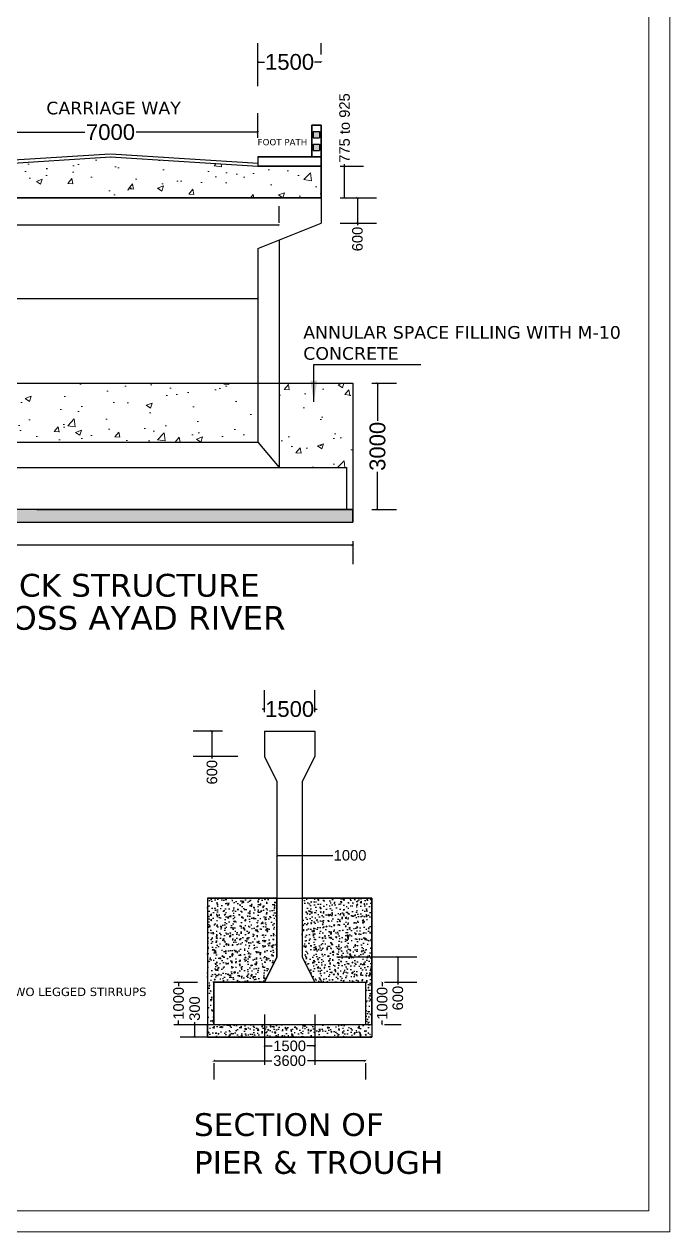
# Model space of a CAD drawing. Header units: metres. Extents: x 3053 to 161721, y 1019 to 100132.
# Drawn here: x 131068 to 161721, y 10368 to 67731 of the extents above; entities that cross this region are included whole.
import ezdxf

# ---------------------------------------------------------------- set-up
doc = ezdxf.new("R2010")
doc.units = ezdxf.units.M
doc.header["$MEASUREMENT"] = 0
doc.header["$PDMODE"] = 34
doc.layers.add('EXISTING B WALL', color=5, linetype='Continuous', lineweight=30)
doc.layers.add('S TEXT', color=7, linetype='Continuous', lineweight=20)
doc.layers.add('PILLER', color=10, linetype='Continuous')
doc.styles.add('arial', font='ARIAL.TTF')
doc.styles.get("Standard").update_dxf_attribs({"font": 'verdana.TTF'})
doc.dimstyles.new('ISO-25', dxfattribs={"dimtxt": 1000, "dimasz": 1000, "dimexe": 1.25, "dimexo": 0.625, "dimtad": 0, "dimtxsty": 'Standard', "dimcen": 75, "dimadec": 0, "dimazin": 0, "dimtfac": 1, "dimtmove": 0, "dimatfit": 2, "dimfxl": 0, "dimarcsym": 0})
doc.dimstyles.get("Standard").update_dxf_attribs({"dimtxt": 0.2, "dimasz": 0.2, "dimexe": 0.4, "dimexo": 0.4, "dimgap": 0.1, "dimtad": 0, "dimdec": 0, "dimzin": 0, "dimdsep": 46, "dimtxsty": 'arial', "dimblk": 'ARCHTICK', "dimcen": 0.05, "dimclrd": 6, "dimclre": 3, "dimaunit": 1, "dimadec": 1, "dimazin": 0, "dimtfac": 1, "dimtdec": 0, "dimtofl": 0, "dimtmove": 0, "dimatfit": 3, "dimfxl": 0, "dimtolj": 1, "dimtzin": 0, "dimarcsym": 0})
pattern_1 = [(50, (8749.5, 0), (2869.04, -251.01), [300, -3300]), (355, (8749.5, 0), (-555.005, 3008.77), [240, -2640]), (100.4514, (8988.6, -21), (2314.04, 2757.76), [254.96, -2804.57]), (46.1842, (8749.5, 800), (4268.964, -662.08), [450, -4950]), (96.6356, (9105.3, 745), (3738.65, 3896.47), [382.44, -4206.85]), (351.1842, (8749.5, 800), (3738.65, 3896.47), [360, -3960]), (21, (9149.5, 600), (2387.63, -1610.476), [300, -3300]), (326, (9149.5, 600), (973.26, 2900.6), [240, -2640]), (71.4514, (9348.5, 465.8), (3360.89, 1290.12), [254.96, -2804.57]), (37.5, (8749.5, 0), (48.6394, 1331.5754), [0, -2608, 0, -2680, 0, -2650]), (7.5, (8749.5, 0), (1052.278, 1577.647), [0, -1528, 0, -2548, 0, -1010]), (327.5, (7857.5, 0), (2135.29, -90.2195), [0, -1000, 0, -3120, 0, -4140]), (317.5, (7457.5, 0), (2332.745, 400.42), [0, -1300, 0, -2072, 0, -2940])]

# ---------------------------------------------------------------- blocks, each defined once
blk = doc.blocks.new('_ArchTick')
at = {"color": 0, "linetype": 'ByBlock', "const_width": 0.15}
blk.add_lwpolyline([(-0.5, -0.5), (0.5, 0.5)], dxfattribs=at)
blk = doc.blocks.new('*D15')
at = {"layer": 'Defpoints', "color": 0}
for p in [(107667, 44078), (146667, 44078), (146667, 42988)]:
    blk.add_point(p, dxfattribs=at)
at = {"layer": 'EXISTING B WALL', "color": 3, "lineweight": -2}
for p, q in [((107667, 43178), (107667, 42088)), ((146667, 43178), (146667, 42088))]:
    blk.add_line(p, q, dxfattribs=at)
at = {"layer": 'EXISTING B WALL', "color": 6, "lineweight": -2}
for p, q in [((107667, 42988), (125693, 42988)), ((146667, 42988), (128642, 42988))]:
    blk.add_line(p, q, dxfattribs=at)
at = {"layer": 'EXISTING B WALL', "color": 6, "lineweight": -2, "xscale": 100, "yscale": 100, "zscale": 100, "rotation": 180}
blk.add_blockref('_ArchTick', (107667, 42988), dxfattribs=at)
at = {"layer": 'EXISTING B WALL', "color": 6, "lineweight": -2, "xscale": 100, "yscale": 100, "zscale": 100}
blk.add_blockref('_ArchTick', (146667, 42988), dxfattribs=at)
at = {"layer": 'EXISTING B WALL', "color": 0, "insert": (127167, 42988), "char_height": 750, "attachment_point": 5, "style": 'arial'}
blk.add_mtext('\\A1;18300', dxfattribs=at)
blk = doc.blocks.new('*D16')
at = {"layer": 'Defpoints', "color": 0}
for p in [(145169, 59478), (145167, 58278), (146891, 58278)]:
    blk.add_point(p, dxfattribs=at)
at = {"layer": 'EXISTING B WALL', "color": 3, "lineweight": -2}
for p, q in [((146069, 59478), (147791, 59478)), ((146067, 58278), (147791, 58278))]:
    blk.add_line(p, q, dxfattribs=at)
at = {"layer": 'EXISTING B WALL', "color": 6, "lineweight": -2}
for p, q in [((146891, 59478), (146891, 58278)), ((146891, 58278), (146891, 58178))]:
    blk.add_line(p, q, dxfattribs=at)
at = {"layer": 'EXISTING B WALL', "color": 6, "lineweight": -2, "xscale": 100, "yscale": 100, "zscale": 100}
for p, rotation in [((146891, 59478), 90), ((146891, 58278), 270)]:
    blk.add_blockref('_ArchTick', p, dxfattribs=dict(at, rotation=rotation))
at = {"layer": 'EXISTING B WALL', "color": 0, "insert": (146891, 57525), "char_height": 500, "attachment_point": 5, "rotation": 90, "style": 'arial'}
blk.add_mtext('\\A1;600', dxfattribs=at)
blk = doc.blocks.new('*D17')
at = {"layer": 'Defpoints', "color": 0}
for p in [(145167, 60978), (146281, 60978), (145167, 59478)]:
    blk.add_point(p, dxfattribs=at)
at = {"layer": 'EXISTING B WALL', "color": 3, "lineweight": -2}
for p, q in [((146067, 60978), (147181, 60978)), ((146067, 59478), (147181, 59478))]:
    blk.add_line(p, q, dxfattribs=at)
at = {"layer": 'EXISTING B WALL', "color": 6, "lineweight": -2}
for p, q in [((146281, 60978), (146281, 61078)), ((146281, 59478), (146281, 60978))]:
    blk.add_line(p, q, dxfattribs=at)
at = {"layer": 'EXISTING B WALL', "color": 6, "lineweight": -2, "xscale": 100, "yscale": 100, "zscale": 100}
for p, rotation in [((146281, 60978), 90), ((146281, 59478), 270)]:
    blk.add_blockref('_ArchTick', p, dxfattribs=dict(at, rotation=rotation))
at = {"layer": 'EXISTING B WALL', "color": 0, "insert": (146281, 62798), "char_height": 500, "attachment_point": 5, "rotation": 90, "style": 'arial'}
blk.add_mtext('\\A1;775 to 925', dxfattribs=at)
blk = doc.blocks.new('*D18')
at = {"layer": 'Defpoints', "color": 0}
for p in [(145167, 65933), (145167, 65382), (142167, 63883)]:
    blk.add_point(p, dxfattribs=at)
at = {"layer": 'EXISTING B WALL', "color": 3, "lineweight": -2}
for p, q in [((142167, 64783), (142167, 66833)), ((145167, 66282), (145167, 66833))]:
    blk.add_line(p, q, dxfattribs=at)
at = {"layer": 'EXISTING B WALL', "color": 6, "lineweight": -2}
for p, q in [((142167, 65933), (142484, 65933)), ((145167, 65933), (144851, 65933))]:
    blk.add_line(p, q, dxfattribs=at)
at = {"layer": 'EXISTING B WALL', "color": 6, "lineweight": -2, "xscale": 100, "yscale": 100, "zscale": 100, "rotation": 180}
blk.add_blockref('_ArchTick', (142167, 65933), dxfattribs=at)
at = {"layer": 'EXISTING B WALL', "color": 6, "lineweight": -2, "xscale": 100, "yscale": 100, "zscale": 100}
blk.add_blockref('_ArchTick', (145167, 65933), dxfattribs=at)
at = {"layer": 'EXISTING B WALL', "color": 0, "insert": (143667, 65933), "char_height": 750, "attachment_point": 5, "style": 'arial'}
blk.add_mtext('\\A1;1500', dxfattribs=at)
blk = doc.blocks.new('*D19')
at = {"layer": 'Defpoints', "color": 0}
for p in [(142167, 62600), (128167, 62129), (142167, 61428)]:
    blk.add_point(p, dxfattribs=at)
at = {"layer": 'EXISTING B WALL', "color": 3, "lineweight": -2}
for p, q in [((128167, 63029), (128167, 63500)), ((142167, 62328), (142167, 63500))]:
    blk.add_line(p, q, dxfattribs=at)
at = {"layer": 'EXISTING B WALL', "color": 6, "lineweight": -2}
for p, q in [((128167, 62600), (133952, 62600)), ((142167, 62600), (136383, 62600))]:
    blk.add_line(p, q, dxfattribs=at)
at = {"layer": 'EXISTING B WALL', "color": 6, "lineweight": -2, "xscale": 100, "yscale": 100, "zscale": 100, "rotation": 180}
blk.add_blockref('_ArchTick', (128167, 62600), dxfattribs=at)
at = {"layer": 'EXISTING B WALL', "color": 6, "lineweight": -2, "xscale": 100, "yscale": 100, "zscale": 100}
blk.add_blockref('_ArchTick', (142167, 62600), dxfattribs=at)
at = {"layer": 'EXISTING B WALL', "color": 0, "insert": (135167, 62600), "char_height": 750, "attachment_point": 5, "style": 'arial'}
blk.add_mtext('\\A1;7000', dxfattribs=at)
blk = doc.blocks.new('*D22')
at = {"layer": 'Defpoints', "color": 0}
for p in [(143071, 28715), (144271, 28715), (144271, 28250)]:
    blk.add_point(p, dxfattribs=at)
at = {"layer": 'EXISTING B WALL', "color": 6, "lineweight": -2}
for p, q in [((143071, 28250), (144271, 28250)), ((144271, 28250), (145718, 28250))]:
    blk.add_line(p, q, dxfattribs=at)
at = {"layer": 'EXISTING B WALL', "color": 3, "lineweight": -2}
for p, q in [((143071, 27815), (143071, 27350)), ((144271, 27815), (144271, 27350))]:
    blk.add_line(p, q, dxfattribs=at)
at = {"layer": 'EXISTING B WALL', "color": 6, "lineweight": -2, "xscale": 100, "yscale": 100, "zscale": 100, "rotation": 180}
blk.add_blockref('_ArchTick', (143071, 28250), dxfattribs=at)
at = {"layer": 'EXISTING B WALL', "color": 6, "lineweight": -2, "xscale": 100, "yscale": 100, "zscale": 100}
blk.add_blockref('_ArchTick', (144271, 28250), dxfattribs=at)
at = {"layer": 'EXISTING B WALL', "color": 0, "insert": (146540, 28250), "char_height": 500, "attachment_point": 5, "style": 'arial'}
blk.add_mtext('\\A1;1000', dxfattribs=at)
blk = doc.blocks.new('*D23')
at = {"layer": 'Defpoints', "color": 0}
for p in [(137571, 20223), (139163, 20223), (137571, 19623)]:
    blk.add_point(p, dxfattribs=at)
at = {"layer": 'EXISTING B WALL', "color": 3, "lineweight": -2}
for p, q in [((138471, 20223), (140063, 20223)), ((138471, 19623), (140063, 19623))]:
    blk.add_line(p, q, dxfattribs=at)
at = {"layer": 'EXISTING B WALL', "color": 6, "lineweight": -2}
for p, q in [((139163, 20223), (139163, 20323)), ((139163, 19623), (139163, 20223))]:
    blk.add_line(p, q, dxfattribs=at)
at = {"layer": 'EXISTING B WALL', "color": 6, "lineweight": -2, "xscale": 100, "yscale": 100, "zscale": 100}
for p, rotation in [((139163, 20223), 90), ((139163, 19623), 270)]:
    blk.add_blockref('_ArchTick', p, dxfattribs=dict(at, rotation=rotation))
at = {"layer": 'EXISTING B WALL', "color": 0, "insert": (139163, 20974), "char_height": 500, "attachment_point": 5, "rotation": 90, "style": 'arial'}
blk.add_mtext('\\A1;300', dxfattribs=at)
blk = doc.blocks.new('*D24')
at = {"layer": 'Defpoints', "color": 0}
for p in [(144871, 35196), (142471, 34153), (144871, 34153)]:
    blk.add_point(p, dxfattribs=at)
at = {"layer": 'EXISTING B WALL', "color": 3, "lineweight": -2}
for p, q in [((142471, 35053), (142471, 36096)), ((144871, 35053), (144871, 36096))]:
    blk.add_line(p, q, dxfattribs=at)
at = {"layer": 'EXISTING B WALL', "color": 6, "lineweight": -2}
for p, q in [((142471, 35196), (142371, 35196)), ((144871, 35196), (144971, 35196))]:
    blk.add_line(p, q, dxfattribs=at)
at = {"layer": 'EXISTING B WALL', "color": 6, "lineweight": -2, "xscale": 100, "yscale": 100, "zscale": 100}
blk.add_blockref('_ArchTick', (142471, 35196), dxfattribs=at)
at = {"layer": 'EXISTING B WALL', "color": 6, "lineweight": -2, "xscale": 100, "yscale": 100, "zscale": 100, "rotation": 180}
blk.add_blockref('_ArchTick', (144871, 35196), dxfattribs=at)
at = {"layer": 'EXISTING B WALL', "color": 0, "insert": (143671, 35196), "char_height": 750, "attachment_point": 5, "style": 'arial'}
blk.add_mtext('\\A1;1500', dxfattribs=at)
blk = doc.blocks.new('*D25')
at = {"layer": 'Defpoints', "color": 0}
for p in [(141387, 34153), (139984, 32953), (142114, 32953)]:
    blk.add_point(p, dxfattribs=at)
at = {"layer": 'EXISTING B WALL', "color": 3, "lineweight": -2}
for p, q in [((140487, 34153), (139084, 34153)), ((141214, 32953), (139084, 32953))]:
    blk.add_line(p, q, dxfattribs=at)
at = {"layer": 'EXISTING B WALL', "color": 6, "lineweight": -2}
for p, q in [((139984, 34153), (139984, 32953)), ((139984, 32953), (139984, 32853))]:
    blk.add_line(p, q, dxfattribs=at)
at = {"layer": 'EXISTING B WALL', "color": 6, "lineweight": -2, "xscale": 100, "yscale": 100, "zscale": 100}
for p, rotation in [((139984, 34153), 90), ((139984, 32953), 270)]:
    blk.add_blockref('_ArchTick', p, dxfattribs=dict(at, rotation=rotation))
at = {"layer": 'EXISTING B WALL', "color": 0, "insert": (139984, 32200), "char_height": 500, "attachment_point": 5, "rotation": 90, "style": 'arial'}
blk.add_mtext('\\A1;600', dxfattribs=at)
blk = doc.blocks.new('*D26')
at = {"layer": 'Defpoints', "color": 0}
for p in [(137271, 22223), (138399, 22223), (137271, 20223)]:
    blk.add_point(p, dxfattribs=at)
at = {"layer": 'EXISTING B WALL', "color": 3, "lineweight": -2}
for p, q in [((138171, 22223), (139299, 22223)), ((138171, 20223), (139299, 20223))]:
    blk.add_line(p, q, dxfattribs=at)
at = {"layer": 'EXISTING B WALL', "color": 6, "lineweight": -2}
for p, q in [((138399, 22223), (138399, 22045)), ((138399, 20223), (138399, 20400))]:
    blk.add_line(p, q, dxfattribs=at)
at = {"layer": 'EXISTING B WALL', "color": 6, "lineweight": -2, "xscale": 100, "yscale": 100, "zscale": 100}
for p, rotation in [((138399, 22223), 90), ((138399, 20223), 270)]:
    blk.add_blockref('_ArchTick', p, dxfattribs=dict(at, rotation=rotation))
at = {"layer": 'EXISTING B WALL', "color": 0, "insert": (138399, 21223), "char_height": 500, "attachment_point": 5, "rotation": 90, "style": 'arial'}
blk.add_mtext('\\A1;1000', dxfattribs=at)
blk = doc.blocks.new('*D27')
at = {"layer": 'Defpoints', "color": 0}
for p in [(147271, 22223), (148065, 22223), (147271, 20223)]:
    blk.add_point(p, dxfattribs=at)
at = {"layer": 'EXISTING B WALL', "color": 6, "lineweight": -2}
for p, q in [((148065, 22223), (148065, 22045)), ((148065, 20223), (148065, 20400))]:
    blk.add_line(p, q, dxfattribs=at)
at = {"layer": 'EXISTING B WALL', "color": 3, "lineweight": -2}
for p, q in [((148171, 22223), (148965, 22223)), ((148171, 20223), (148965, 20223))]:
    blk.add_line(p, q, dxfattribs=at)
at = {"layer": 'EXISTING B WALL', "color": 6, "lineweight": -2, "xscale": 100, "yscale": 100, "zscale": 100}
for p, rotation in [((148065, 22223), 90), ((148065, 20223), 270)]:
    blk.add_blockref('_ArchTick', p, dxfattribs=dict(at, rotation=rotation))
at = {"layer": 'EXISTING B WALL', "color": 0, "insert": (148065, 21223), "char_height": 500, "attachment_point": 5, "rotation": 90, "style": 'arial'}
blk.add_mtext('\\A1;1000', dxfattribs=at)
blk = doc.blocks.new('*D28')
at = {"layer": 'Defpoints', "color": 0}
for p in [(142471, 21592), (144871, 21592), (144871, 19199)]:
    blk.add_point(p, dxfattribs=at)
at = {"layer": 'EXISTING B WALL', "color": 3, "lineweight": -2}
for p, q in [((142471, 20692), (142471, 18299)), ((144871, 20692), (144871, 18299))]:
    blk.add_line(p, q, dxfattribs=at)
at = {"layer": 'EXISTING B WALL', "color": 6, "lineweight": -2}
for p, q in [((142471, 19199), (142848, 19199)), ((144871, 19199), (144493, 19199))]:
    blk.add_line(p, q, dxfattribs=at)
at = {"layer": 'EXISTING B WALL', "color": 6, "lineweight": -2, "xscale": 100, "yscale": 100, "zscale": 100, "rotation": 180}
blk.add_blockref('_ArchTick', (142471, 19199), dxfattribs=at)
at = {"layer": 'EXISTING B WALL', "color": 6, "lineweight": -2, "xscale": 100, "yscale": 100, "zscale": 100}
blk.add_blockref('_ArchTick', (144871, 19199), dxfattribs=at)
at = {"layer": 'EXISTING B WALL', "color": 0, "insert": (143671, 19199), "char_height": 500, "attachment_point": 5, "style": 'arial'}
blk.add_mtext('\\A1;1500', dxfattribs=at)
blk = doc.blocks.new('*D29')
at = {"layer": 'Defpoints', "color": 0}
for p in [(145017, 23423), (148019, 22223), (148809, 22223)]:
    blk.add_point(p, dxfattribs=at)
at = {"layer": 'EXISTING B WALL', "color": 3, "lineweight": -2}
for p, q in [((145917, 23423), (149709, 23423)), ((148919, 22223), (149709, 22223))]:
    blk.add_line(p, q, dxfattribs=at)
at = {"layer": 'EXISTING B WALL', "color": 6, "lineweight": -2}
for p, q in [((148809, 23423), (148809, 22223)), ((148809, 22223), (148809, 22123))]:
    blk.add_line(p, q, dxfattribs=at)
at = {"layer": 'EXISTING B WALL', "color": 6, "lineweight": -2, "xscale": 100, "yscale": 100, "zscale": 100}
for p, rotation in [((148809, 23423), 90), ((148809, 22223), 270)]:
    blk.add_blockref('_ArchTick', p, dxfattribs=dict(at, rotation=rotation))
at = {"layer": 'EXISTING B WALL', "color": 0, "insert": (148809, 21470), "char_height": 500, "attachment_point": 5, "rotation": 90, "style": 'arial'}
blk.add_mtext('\\A1;600', dxfattribs=at)
blk = doc.blocks.new('*D30')
at = {"layer": 'Defpoints', "color": 0}
for p in [(140071, 19285), (147271, 19285), (147271, 18497)]:
    blk.add_point(p, dxfattribs=at)
at = {"layer": 'EXISTING B WALL', "color": 6, "lineweight": -2}
for p, q in [((140071, 18497), (142825, 18497)), ((147271, 18497), (144516, 18497))]:
    blk.add_line(p, q, dxfattribs=at)
at = {"layer": 'EXISTING B WALL', "color": 3, "lineweight": -2}
for p, q in [((140071, 18385), (140071, 17597)), ((147271, 18385), (147271, 17597))]:
    blk.add_line(p, q, dxfattribs=at)
at = {"layer": 'EXISTING B WALL', "color": 6, "lineweight": -2, "xscale": 100, "yscale": 100, "zscale": 100, "rotation": 180}
blk.add_blockref('_ArchTick', (140071, 18497), dxfattribs=at)
at = {"layer": 'EXISTING B WALL', "color": 6, "lineweight": -2, "xscale": 100, "yscale": 100, "zscale": 100}
blk.add_blockref('_ArchTick', (147271, 18497), dxfattribs=at)
at = {"layer": 'EXISTING B WALL', "color": 0, "insert": (143671, 18497), "char_height": 500, "attachment_point": 5, "style": 'arial'}
blk.add_mtext('\\A1;3600', dxfattribs=at)
blk = doc.blocks.new('*D40')
at = {"layer": 'Defpoints', "color": 0}
for p in [(111167, 58179), (111167, 57391), (143167, 57391)]:
    blk.add_point(p, dxfattribs=at)
at = {"layer": 'EXISTING B WALL', "color": 3, "lineweight": -2}
for p, q in [((111167, 58291), (111167, 59079)), ((143167, 58291), (143167, 59079))]:
    blk.add_line(p, q, dxfattribs=at)
at = {"layer": 'EXISTING B WALL', "color": 6, "lineweight": -2}
for p, q in [((111167, 58179), (125693, 58179)), ((143167, 58179), (128642, 58179))]:
    blk.add_line(p, q, dxfattribs=at)
at = {"layer": 'EXISTING B WALL', "color": 6, "lineweight": -2, "xscale": 100, "yscale": 100, "zscale": 100, "rotation": 180}
blk.add_blockref('_ArchTick', (111167, 58179), dxfattribs=at)
at = {"layer": 'EXISTING B WALL', "color": 6, "lineweight": -2, "xscale": 100, "yscale": 100, "zscale": 100}
blk.add_blockref('_ArchTick', (143167, 58179), dxfattribs=at)
at = {"layer": 'EXISTING B WALL', "color": 0, "insert": (127167, 58179), "char_height": 750, "attachment_point": 5, "style": 'arial'}
blk.add_mtext('\\A1;16000', dxfattribs=at)
blk = doc.blocks.new('*D43')
at = {"layer": 'Defpoints', "color": 0}
for p in [(112167, 54858), (112167, 54690), (142167, 54858)]:
    blk.add_point(p, dxfattribs=at)
at = {"layer": 'EXISTING B WALL', "color": 6, "lineweight": -2}
for p, q in [((112167, 54690), (125693, 54690)), ((142167, 54690), (128642, 54690))]:
    blk.add_line(p, q, dxfattribs=at)
at = {"layer": 'EXISTING B WALL', "color": 3, "lineweight": -2}
for p, q in [((112167, 53958), (112167, 53790)), ((142167, 53958), (142167, 53790))]:
    blk.add_line(p, q, dxfattribs=at)
at = {"layer": 'EXISTING B WALL', "color": 6, "lineweight": -2, "xscale": 100, "yscale": 100, "zscale": 100, "rotation": 180}
blk.add_blockref('_ArchTick', (112167, 54690), dxfattribs=at)
at = {"layer": 'EXISTING B WALL', "color": 6, "lineweight": -2, "xscale": 100, "yscale": 100, "zscale": 100}
blk.add_blockref('_ArchTick', (142167, 54690), dxfattribs=at)
at = {"layer": 'EXISTING B WALL', "color": 0, "insert": (127167, 54690), "char_height": 750, "attachment_point": 5, "style": 'arial'}
blk.add_mtext('\\A1;15000', dxfattribs=at)
blk = doc.blocks.new('*D49')
at = {"layer": 'Defpoints', "color": 0}
for p in [(146667, 50678), (146667, 44678), (147845, 44678)]:
    blk.add_point(p, dxfattribs=at)
at = {"layer": 'EXISTING B WALL', "color": 3, "lineweight": -2}
for p, q in [((147567, 50678), (148745, 50678)), ((147567, 44678), (148745, 44678))]:
    blk.add_line(p, q, dxfattribs=at)
at = {"layer": 'EXISTING B WALL', "color": 6, "lineweight": -2}
for p, q in [((147845, 50678), (147845, 48896)), ((147845, 44678), (147845, 46460))]:
    blk.add_line(p, q, dxfattribs=at)
at = {"layer": 'EXISTING B WALL', "color": 6, "lineweight": -2, "xscale": 100, "yscale": 100, "zscale": 100}
for p, rotation in [((147845, 50678), 90), ((147845, 44678), 270)]:
    blk.add_blockref('_ArchTick', p, dxfattribs=dict(at, rotation=rotation))
at = {"layer": 'EXISTING B WALL', "color": 0, "insert": (147845, 47678), "char_height": 750, "attachment_point": 5, "rotation": 90, "style": 'arial'}
blk.add_mtext('\\A1;3000', dxfattribs=at)

msp = doc.modelspace()

# ---------------------------------------------------------------- hatches: boundary and pattern name
h = msp.add_hatch(color=256)
h.paths.add_polyline_path([(145092.268, 62327.821), (145092.268, 62627.821), (144792.268, 62627.821), (144792.268, 62327.821)])
h.paths.add_polyline_path([(145092.268, 61727.821), (145092.268, 62027.821), (144792.268, 62027.821), (144792.268, 61727.821)])
h = msp.add_hatch()
h.set_pattern_fill('AR-CONC', color=256, scale=6, style=0)
h.set_pattern_definition([(50, (152600.8, 57930.6), (1093.108, -95.635), [114.3, -1257.3]), (355, (152600.8, 57930.6), (-211.457, 1146.34), [91.44, -1005.84]), (100.451, (152691.9, 57922.6), (881.655, 1050.7), [97.14, -1068.54]), (46.1842, (152600.8, 58235.4), (1626.474, -252.254), [171.45, -1885.95]), (96.6356, (152736.3, 58214.3), (1424.425, 1484.553), [145.71, -1602.81]), (351.184, (152600.8, 58235.4), (1424.43, 1484.55), [137.16, -1508.76]), (21, (152753.2, 58159.2), (909.69, -613.593), [114.3, -1257.3]), (326, (152753.2, 58159.2), (370.812, 1105.128), [91.44, -1005.84]), (71.4514, (152829, 58108), (1280.5, 491.537), [97.14, -1068.54]), (37.5, (152600.77, 57930.57), (18.5316, 507.3302), [0, -993.648, 0, -1021.08, 0, -1009.65]), (7.5, (152600.77, 57930.57), (400.918, 601.0834), [0, -582.168, 0, -970.788, 0, -384.81]), (327.5, (152260.9, 57930.57), (813.5436, -34.3725), [0, -381, 0, -1188.72, 0, -1577.34]), (317.5, (152108.5, 57930.6), (888.775, 152.559), [0, -495.3, 0, -789.432, 0, -1120.14])])
h.paths.add_polyline_path([(107667.268, 44678.094), (107667.268, 44078.094), (122667.268, 44078.094), (127167.268, 44078.094), (146667.268, 44078.094), (146667.268, 44678.094), (127167.268, 44678.094)])
h = msp.add_hatch()
h.set_pattern_fill('AR-CONC', color=256, scale=3, style=0)
h.set_pattern_definition([(50, (125368.8, 33475.07), (546.554, -47.817), [57.15, -628.65]), (355, (125368.8, 33475.07), (-105.728, 573.17), [45.72, -502.92]), (100.451, (125414.33, 33471.1), (440.828, 525.35), [48.57, -534.27]), (46.1842, (125368.8, 33627.47), (813.237, -126.127), [85.725, -942.975]), (96.6356, (125436.56, 33616.96), (712.213, 742.277), [72.855, -801.405]), (351.184, (125368.8, 33627.5), (712.214, 742.275), [68.58, -754.38]), (21, (125445, 33589.37), (454.845, -306.7966), [57.15, -628.65]), (326, (125445, 33589.37), (185.406, 552.564), [45.72, -502.92]), (71.4514, (125482.9, 33563.8), (640.25, 245.769), [48.57, -534.27]), (37.5, (125368.79, 33475.07), (9.2658, 253.6651), [0, -496.824, 0, -510.54, 0, -504.825]), (7.5, (125368.8, 33475.07), (200.459, 300.5417), [0, -291.084, 0, -485.394, 0, -192.405]), (327.5, (125198.86, 33475.07), (406.7718, -17.1862), [0, -190.5, 0, -594.36, 0, -788.67]), (317.5, (125122.66, 33475.07), (444.3875, 76.2795), [0, -247.65, 0, -394.716, 0, -560.07])])
h.paths.add_polyline_path([(143070.53, 26222.592), (139770.53, 26222.592), (139770.53, 20222.592), (140070.53, 20222.592), (140070.53, 22222.592), (142470.53, 22222.592), (143070.53, 23422.592)])
h.paths.add_polyline_path([(147570.53, 26222.592), (144270.53, 26222.592), (144271.78, 23422.592), (144870.53, 22222.592), (147270.53, 22222.592), (147271.78, 20222.592), (147570.53, 20222.592)])
h.paths.add_polyline_path([(147570.53, 20222.592), (139770.53, 20222.592), (139770.53, 19622.592), (147570.53, 19622.592)])
h.paths.add_polyline_path([(144348.03, 24984.151), (146000.691, 24984.151), (146000.691, 24444.724), (144348.03, 24444.724)], flags=24)
at = {"layer": 'S TEXT'}
h = msp.add_hatch(dxfattribs=at)
h.set_pattern_fill('AR-CONC', color=256, scale=400, style=0)
h.set_pattern_definition(pattern_1)
h.paths.add_polyline_path([(127167.268, 60977.821), (126167.268, 60977.821), (119167.268, 61427.821), (112167.268, 60977.821), (109167.268, 60977.821), (109167.268, 59477.821), (127167.268, 59477.821)])
h.paths.add_polyline_path([(145167.268, 60977.821), (142167.268, 60977.821), (135167.268, 61427.821), (128167.268, 60977.821), (128167.268, 60972.651), (127167.268, 60972.651), (127167.268, 59477.821), (145167.268, 59477.821)])
h = msp.add_hatch(dxfattribs=at)
h.set_pattern_fill('AR-CONC', color=256, scale=400, style=0)
h.set_pattern_definition(pattern_1)
h.paths.add_polyline_path([(111167.268, 50678.094), (107667.268, 50678.094), (107667.268, 44678.094), (107967.268, 44678.094), (107967.268, 46678.094), (111167.268, 46678.094)])
h.paths.add_polyline_path([(146667.268, 50678.094), (143167.268, 50678.094), (143167.268, 46678.094), (146367.268, 46678.094), (146367.268, 44678.094), (146667.268, 44678.094)])
h.paths.add_polyline_path([(142167.268, 50678.094), (127167.268, 50678.094), (127167.268, 47878.094), (142167.268, 47878.094)])
h.paths.add_polyline_path([(127167.268, 50678.094), (112167.268, 50678.094), (112167.268, 47878.094), (127167.268, 47878.094)])

# ---------------------------------------------------------------- linework, layer by layer
for p, q in [((144792.268, 62627.821), (145092.268, 62627.821)), ((144792.268, 62627.821), (144792.268, 62327.821)), ((145092.268, 62627.821), (145092.268, 62327.821)), ((144792.268, 62327.821), (145092.268, 62327.821)), ((144792.268, 62027.821), (144792.268, 61727.821)), ((144792.268, 62027.821), (145092.268, 62027.821)), ((145092.268, 62027.821), (145092.268, 61727.821)), ((128157.645, 61127.512), (135157.645, 61577.512)), ((128167.268, 60977.821), (135167.268, 61427.821)), ((135167.268, 61427.821), (142167.268, 60977.821)), ((135176.891, 61577.512), (142176.891, 61127.512)), ((142167.268, 61427.821), (142167.268, 60977.821)), ((144792.268, 61727.821), (145092.268, 61727.821)), ((127167.268, 50678.094), (146667.268, 50678.094)), ((143167.268, 50678.094), (146667.268, 50678.094)), ((146667.268, 50678.094), (146667.268, 44078.094)), ((127167.268, 47878.094), (142167.268, 47878.094)), ((131967.268, 46678.094), (134967.268, 46678.094)), ((146667.268, 44678.094), (127167.268, 44678.094)), ((131667.268, 44678.094), (146667.268, 44678.094)), ((134967.268, 44678.094), (143367.268, 44678.094)), ((146667.268, 44078.094), (146667.268, 44678.094)), ((127167.268, 44078.094), (146667.268, 44078.094)), ((131667.268, 44078.094), (146667.268, 44078.094)), ((142470.53, 34153.156), (142470.53, 32953.156)), ((142470.53, 34153.156), (144870.53, 34153.156)), ((144870.53, 34153.156), (144870.53, 32953.156)), ((142470.53, 32953.156), (143070.53, 31753.156)), ((144870.53, 32953.156), (144270.53, 31753.156)), ((143070.53, 31753.156), (143070.53, 28009.079)), ((144270.53, 31753.156), (144270.53, 28009.079)), ((143070.53, 28008.454), (143070.53, 23422.592)), ((144270.53, 28008.454), (144270.53, 23422.592)), ((139770.53, 26222.592), (147570.53, 26222.592)), ((139770.53, 26222.592), (139770.53, 19622.592)), ((147570.53, 26222.592), (147570.53, 19622.592)), ((143070.53, 23422.592), (142470.53, 22222.592)), ((144270.53, 23422.592), (144870.53, 22222.592)), ((140070.53, 22222.592), (147270.53, 22222.592)), ((140070.53, 22222.592), (140070.53, 20222.592)), ((147270.53, 22222.592), (147270.53, 20222.592)), ((139770.53, 20222.592), (147270.53, 20222.592)), ((139770.53, 19622.592), (147570.53, 19622.592))]:
    msp.add_line(p, q)
for points in [[(139770.53, 26222.592), (139770.53, 20222.592), (140070.53, 20222.592), (140070.53, 22222.592), (142470.53, 22222.592), (143070.53, 23422.592), (143070.53, 26222.592), (139770.53, 26222.592)], [(139770.53, 26222.592), (143070.53, 26222.592), (143070.53, 23422.592), (142470.53, 22222.592), (140070.53, 22222.592), (140070.53, 20222.592)], [(144270.53, 26222.592), (144271.78, 23422.592), (144870.53, 22222.592), (147270.53, 22222.592), (147271.78, 20222.592), (147570.53, 20222.592), (147570.53, 26222.592), (144270.53, 26222.592)], [(139770.53, 20222.592), (147570.53, 20222.592), (147570.53, 19622.592), (139770.53, 19622.592), (139770.53, 20222.592)]]:
    msp.add_lwpolyline(points)
at = {"layer": 'EXISTING B WALL'}
for p, q in [((144717.268, 62927.821), (144717.268, 61427.821)), ((144717.268, 62927.821), (145167.268, 62927.821)), ((145167.268, 62927.821), (145167.268, 59477.821)), ((142167.268, 61427.821), (145167.268, 61427.821)), ((142167.268, 60977.821), (145167.268, 60977.821)), ((127167.268, 59477.821), (145167.268, 59477.821))]:
    msp.add_line(p, q, dxfattribs=at)
at = {"layer": 'PILLER'}
for p, q in [((145167.268, 59477.821), (145167.268, 58277.821)), ((142167.268, 57077.821), (145167.268, 58277.821)), ((143167.268, 57477.821), (143167.268, 46678.094)), ((142167.268, 57077.821), (142167.268, 47878.094)), ((142167.268, 47878.094), (143167.268, 46678.094)), ((127167.268, 46678.094), (146367.268, 46678.094)), ((146367.268, 46678.094), (146367.268, 44678.094))]:
    msp.add_line(p, q, dxfattribs=at)
at = {"layer": 'S TEXT'}
for points in [[(101826.224, 94786.922), (161720.66, 94786.922), (161720.66, 10367.931), (101826.224, 10367.931)], [(102826.224, 93786.922), (160720.66, 93786.922), (160720.66, 11367.931), (102826.224, 11367.931)]]:
    msp.add_lwpolyline(points, close=True, dxfattribs=at)

# ---------------------------------------------------------------- texts
for s, height, p in [('CARRIAGE WAY', 600, (132119.655, 63445.508)), ('FOOT PATH', 300, (142152.577, 61978.281))]:
    msp.add_text(s, height=height).set_placement(p)
at = {"attachment_point": 1}
for s, insert, char_height, width in [('ANNULAR SPACE FILLING WITH M-10 CONCRETE', (144317.995, 53391.166), 600, 18000), ('ELEVETION OF PIER & DECK STRUCTURE', (112127.914, 41619.869), 1080, 788821.36875), ('HIGH LEVEL BRIDGE ACROSS AYAD RIVER', (111134.025, 40091.933), 1125, 788821.36875), ('SECTION OF \\PPIER & TROUGH', (139125.168, 16004.037), 1080, 788821.36875)]:
    msp.add_mtext(s, dxfattribs=dict(at, insert=insert, char_height=char_height, width=width))
at = {"linetype": 'ByBlock', "lineweight": 25, "insert": (122045.558, 21968.527), "char_height": 400, "attachment_point": 1}
msp.add_mtext('16 MM TOR @ 2600 MM C/C.  TWO LEGGED STIRRUPS', dxfattribs=at)

# ---------------------------------------------------------------- dimensions: what is measured, and where the dimension line sits
at = {"layer": 'EXISTING B WALL'}
for base, p1, p2, override, picture, middle in [((145167.268, 65933.395), (142167.268, 63882.805), (145167.268, 65381.555), {"dimtxt": 750, "dimasz": 100, "dimexe": 900, "dimexo": 900, "dimgap": 100, "dimlfac": 0.5}, '*D18', (143667.268, 65933.395)), ((142167.268, 62600.115), (128167.268, 62129.071), (142167.268, 61427.821), {"dimtxt": 750, "dimasz": 100, "dimexe": 900, "dimexo": 900, "dimgap": 100, "dimlfac": 0.5}, '*D19', (135167.268, 62600.115)), ((111167.268, 58179.15), (143167.268, 57390.905), (111167.268, 57390.905), {"dimtxt": 750, "dimasz": 100, "dimexe": 900, "dimexo": 900, "dimgap": 100, "dimlfac": 0.5}, '*D40', (127167.268, 58179.15)), ((112167.268, 54690.072), (142167.268, 54857.702), (112167.268, 54857.702), {"dimtxt": 750, "dimasz": 100, "dimexe": 900, "dimexo": 900, "dimgap": 100, "dimlfac": 0.5}, '*D43', (127167.268, 54690.072)), ((147270.53, 18496.741), (140070.53, 19285.421), (147270.53, 19285.421), {"dimtxt": 500, "dimasz": 100, "dimexe": 900, "dimexo": 900, "dimgap": 100, "dimlfac": 0.5}, '*D30', (143670.53, 18496.741))]:
    dim = msp.add_linear_dim(base=base, p1=p1, p2=p2, dimstyle='Standard', override=override, dxfattribs=at)
    dim.commit()
    dim.dimension.update_dxf_attribs({"geometry": picture, "text_midpoint": middle})
dim = msp.add_linear_dim(base=(146280.606, 60977.821), p1=(145167.268, 59477.821), p2=(145167.268, 60977.821), angle=90, text='775 to 925', dimstyle='Standard', override={"dimtxt": 500, "dimasz": 100, "dimexe": 900, "dimexo": 900, "dimgap": 100, "dimlfac": 0.5}, dxfattribs=at)
dim.commit()
dim.dimension.update_dxf_attribs({"geometry": '*D17', "text_midpoint": (146280.606, 62798.046)})
for base, p1, p2, override, picture, middle in [((146891.112, 58277.821), (145168.518, 59477.821), (145167.268, 58277.821), {"dimtxt": 500, "dimasz": 100, "dimexe": 900, "dimexo": 900, "dimgap": 100, "dimlfac": 0.5}, '*D16', (146891.112, 57524.956)), ((147845.212, 44678.094), (146667.268, 50678.094), (146667.268, 44678.094), {"dimtxt": 750, "dimasz": 100, "dimexe": 900, "dimexo": 900, "dimgap": 100, "dimlfac": 0.5}, '*D49', (147845.212, 47678.094)), ((139984.417, 32953.156), (141386.74, 34153.156), (142113.868, 32953.156), {"dimtxt": 500, "dimasz": 100, "dimexe": 900, "dimexo": 900, "dimgap": 100, "dimlfac": 0.5}, '*D25', (139984.417, 32200.291)), ((148808.577, 22222.592), (145017.405, 23422.592), (148018.655, 22222.592), {"dimtxt": 500, "dimasz": 100, "dimexe": 900, "dimexo": 900, "dimgap": 100, "dimlfac": 0.5}, '*D29', (148808.577, 21469.727)), ((138399.254, 22222.592), (137270.53, 20222.592), (137270.53, 22222.592), {"dimtxt": 500, "dimasz": 100, "dimexe": 900, "dimexo": 900, "dimgap": 100, "dimlfac": 0.5}, '*D26', (138399.254, 21222.592)), ((148064.782, 22222.592), (147270.53, 20222.592), (147270.53, 22222.592), {"dimtxt": 500, "dimasz": 100, "dimexe": 900, "dimexo": 900, "dimgap": 100, "dimlfac": 0.5}, '*D27', (148064.782, 21222.592)), ((139162.524, 20222.592), (137570.53, 19622.592), (137570.53, 20222.592), {"dimtxt": 500, "dimasz": 100, "dimexe": 900, "dimexo": 900, "dimgap": 100, "dimlfac": 0.5}, '*D23', (139162.524, 20973.923))]:
    dim = msp.add_linear_dim(base=base, p1=p1, p2=p2, angle=90, dimstyle='Standard', override=override, dxfattribs=at)
    dim.commit()
    dim.dimension.update_dxf_attribs({"geometry": picture, "text_midpoint": middle})
for base, p1, p2, text, override, picture, middle in [((146667.268, 42987.718), (107667.268, 44078.094), (146667.268, 44078.094), '18300', {"dimtxt": 750, "dimasz": 100, "dimexe": 900, "dimexo": 900, "dimgap": 100, "dimlfac": 0.5}, '*D15', (127167.268, 42987.718)), ((144870.53, 35196.329), (142470.53, 34153.156), (144870.53, 34153.156), '1500', {"dimtxt": 750, "dimasz": 100, "dimexe": 900, "dimexo": 900, "dimgap": 100, "dimlfac": 0.5}, '*D24', (143670.53, 35196.329)), ((144870.53, 19198.842), (142470.53, 21592.16), (144870.53, 21592.16), '1500', {"dimtxt": 500, "dimasz": 100, "dimexe": 900, "dimexo": 900, "dimgap": 100}, '*D28', (143670.53, 19198.842))]:
    dim = msp.add_linear_dim(base=base, p1=p1, p2=p2, text=text, dimstyle='Standard', override=override, dxfattribs=at)
    dim.commit()
    dim.dimension.update_dxf_attribs({"geometry": picture, "text_midpoint": middle})
dim = msp.add_linear_dim(base=(144270.53, 28249.566), p1=(143070.53, 28715.133), p2=(144270.53, 28715.133), text='1000', dimstyle='Standard', override={"dimtxt": 500, "dimasz": 100, "dimexe": 900, "dimexo": 900, "dimgap": 100, "dimlfac": 0.5}, dxfattribs=at)
dim.commit()
dim.dimension.update_dxf_attribs({"geometry": '*D22', "text_midpoint": (146540.115, 28249.566), "dimtype": 160})

# ---------------------------------------------------------------- leaders
msp.add_leader([(144819.696, 49793.71), (144819.696, 51569.429), (149903.658, 51569.429)], dimstyle='ISO-25', override={"dimgap": 0.625, "dimtad": 0})

doc.saveas('drawing.dxf')
